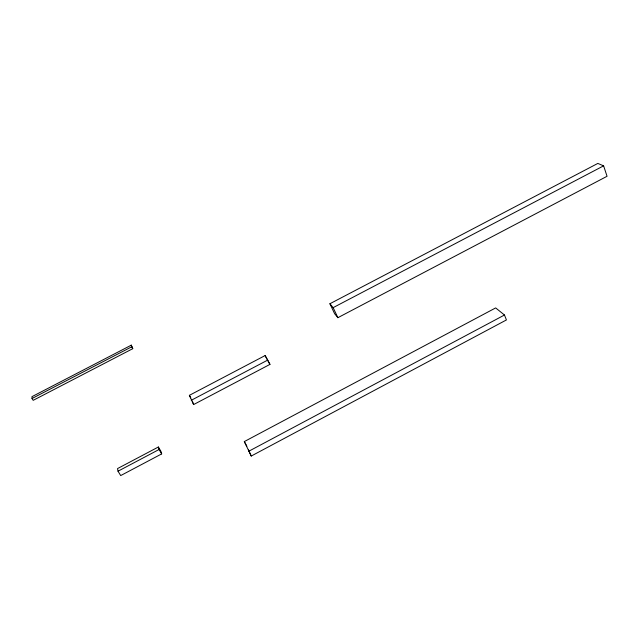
<?xml version="1.0" encoding="UTF-8"?>
<svg xmlns="http://www.w3.org/2000/svg" width="639" height="639" viewBox="0 0 639 639"><rect width="100%" height="100%" fill="white"/><g stroke="black" fill="none" stroke-linecap="round" stroke-linejoin="round"><path stroke-width="0.96" d="M248.659 451.31L504.475 315.011L506.423 319.947L251.239 456.046L244.322 441.573L495.656 307.918L504.475 315.011M118.023 471.199L159.079 449.497L158.384 447.004L117.52 468.587L118.023 471.199L120.707 475.576L161.667 453.906L160.964 451.398L158.384 447.004M193.617 404.567L269.954 364.39L265.113 355.556L189.376 395.341L193.617 404.567L192.363 401.236M329.916 303.741L333.143 307.639L603.615 165.844L607.05 176.284L337.879 317.687L334.62 313.709L329.916 303.741L597.832 163.424L603.615 165.844M191.237 400.302L267.741 360.077M131.235 345.196L31.95 396.667L32.03 398.504L33.188 400.333L132.76 348.678L131.235 345.196L132.76 348.678M32.03 398.504L131.69 346.817M159.079 449.497L161.667 453.906M269.954 364.39L265.113 355.556M189.376 395.341L190.789 397.873M244.322 441.573L246.862 446.246M333.143 307.639L337.879 317.687M248.451 449.808L251.239 456.046"/></g></svg>
